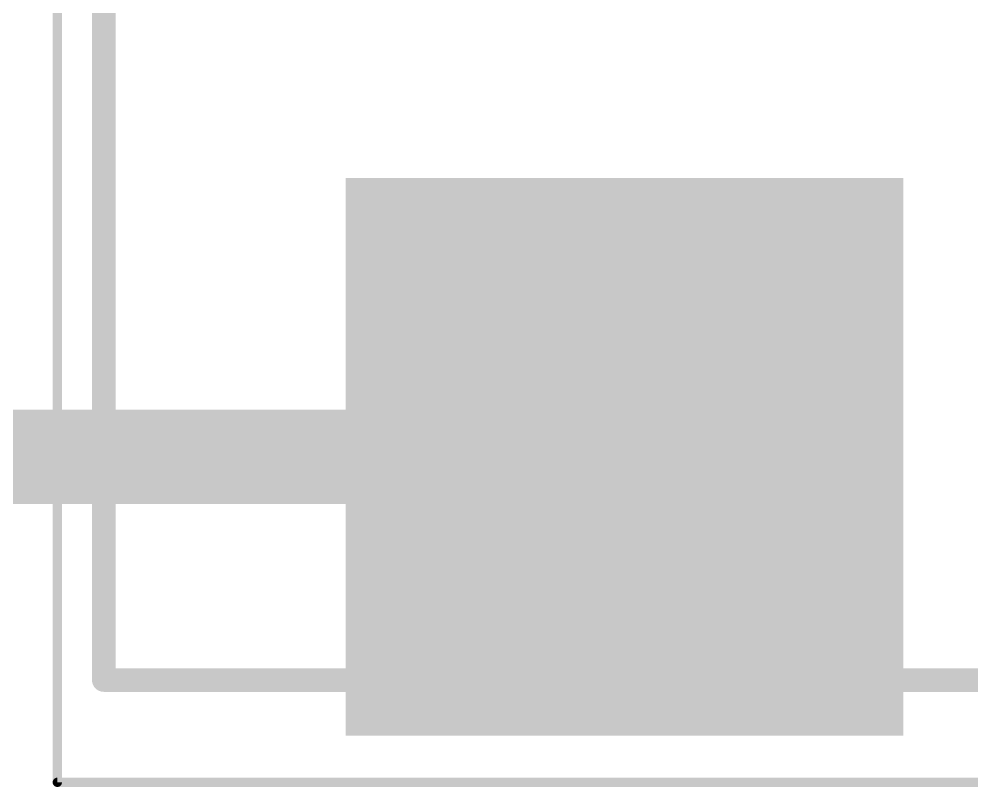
# Model space of a CAD drawing. Extents: x -15 to 70, y 0 to 100.
# Drawn here: x 34.59 to 39.71, y 54.68 to 58.81 of the extents above; entities that cross this region are included whole.
import ezdxf

# ---------------------------------------------------------------- set-up
doc = ezdxf.new("R2010")
doc.units = 0
for name, color, linetype in [('1', 12, 'CONTINUOUS'), ('17', 110, 'CONTINUOUS'), ('22', 253, 'CONTINUOUS'), ('40', 132, 'CONTINUOUS'), ('52', 253, 'CONTINUOUS')]:
    doc.layers.add(name, color=color, linetype=linetype)

# ---------------------------------------------------------------- blocks, each defined once
blk = doc.blocks.new('SQUAREP')
blk.add_solid([(-0.5, -0.5), (0.5, -0.5), (-0.5, 0.5), (0.5, 0.5)])
blk = doc.blocks.new('ROUNDP')
at = {"const_width": 0.5}
blk.add_lwpolyline([(0, -0.25, 1), (0, 0.25, 1), (0, -0.25)], format="xyb", dxfattribs=at)

msp = doc.modelspace()

# ---------------------------------------------------------------- linework, layer by layer
at = {"layer": '1', "const_width": 0.508}
msp.add_lwpolyline([(25.338, 56.453), (37.846, 56.453)], dxfattribs=at)
at = {"layer": '1', "const_width": 0.254}
msp.add_lwpolyline([(37.846, 56.326, 1), (37.846, 56.58)], format="xyb", dxfattribs=at)
at = {"layer": '22', "const_width": 0.127}
for points in [[(35.046, 55.253), (35.046, 81.653)], [(35.046, 55.253), (35.846, 55.253)]]:
    msp.add_lwpolyline(points, dxfattribs=at)
at = {"layer": '22', "const_width": 0.0635}
for points in [[(35.046, 55.2848, 1), (35.046, 55.2212)], [(35.846, 55.2212, 1), (35.846, 55.2848)], [(35.0142, 55.253, 1), (35.0778, 55.253)]]:
    msp.add_lwpolyline(points, format="xyb", dxfattribs=at)
at = {"layer": '40', "const_width": 0.05}
for points in [[(34.796, 54.703), (34.796, 82.203)], [(46.296, 54.703), (34.796, 54.703)]]:
    msp.add_lwpolyline(points, dxfattribs=at)
at = {"layer": '40', "const_width": 0.025}
for points in [[(34.796, 54.7155, 1), (34.796, 54.6905)], [(34.7835, 54.703, 1), (34.8085, 54.703)]]:
    msp.add_lwpolyline(points, format="xyb", dxfattribs=at)
at = {"layer": '52', "const_width": 0.127}
for points in [[(35.046, 55.253), (35.046, 81.653)], [(46.046, 55.253), (35.046, 55.253)]]:
    msp.add_lwpolyline(points, dxfattribs=at)
at = {"layer": '52', "const_width": 0.0635}
for points in [[(35.046, 55.2848, 1), (35.046, 55.2212)], [(35.0142, 55.253, 1), (35.0778, 55.253)]]:
    msp.add_lwpolyline(points, format="xyb", dxfattribs=at)

# ---------------------------------------------------------------- block references
at = {"layer": '17', "rotation": 270}
for name, xscale, yscale in [('SQUAREP', 3, 3), ('SQUAREP', 3, 3), ('ROUNDP', 2.1, 2.1), ('ROUNDP', 2.1, 2.1)]:
    msp.add_blockref(name, (37.846, 56.453), dxfattribs=dict(at, xscale=xscale, yscale=yscale))

doc.saveas('drawing.dxf')
